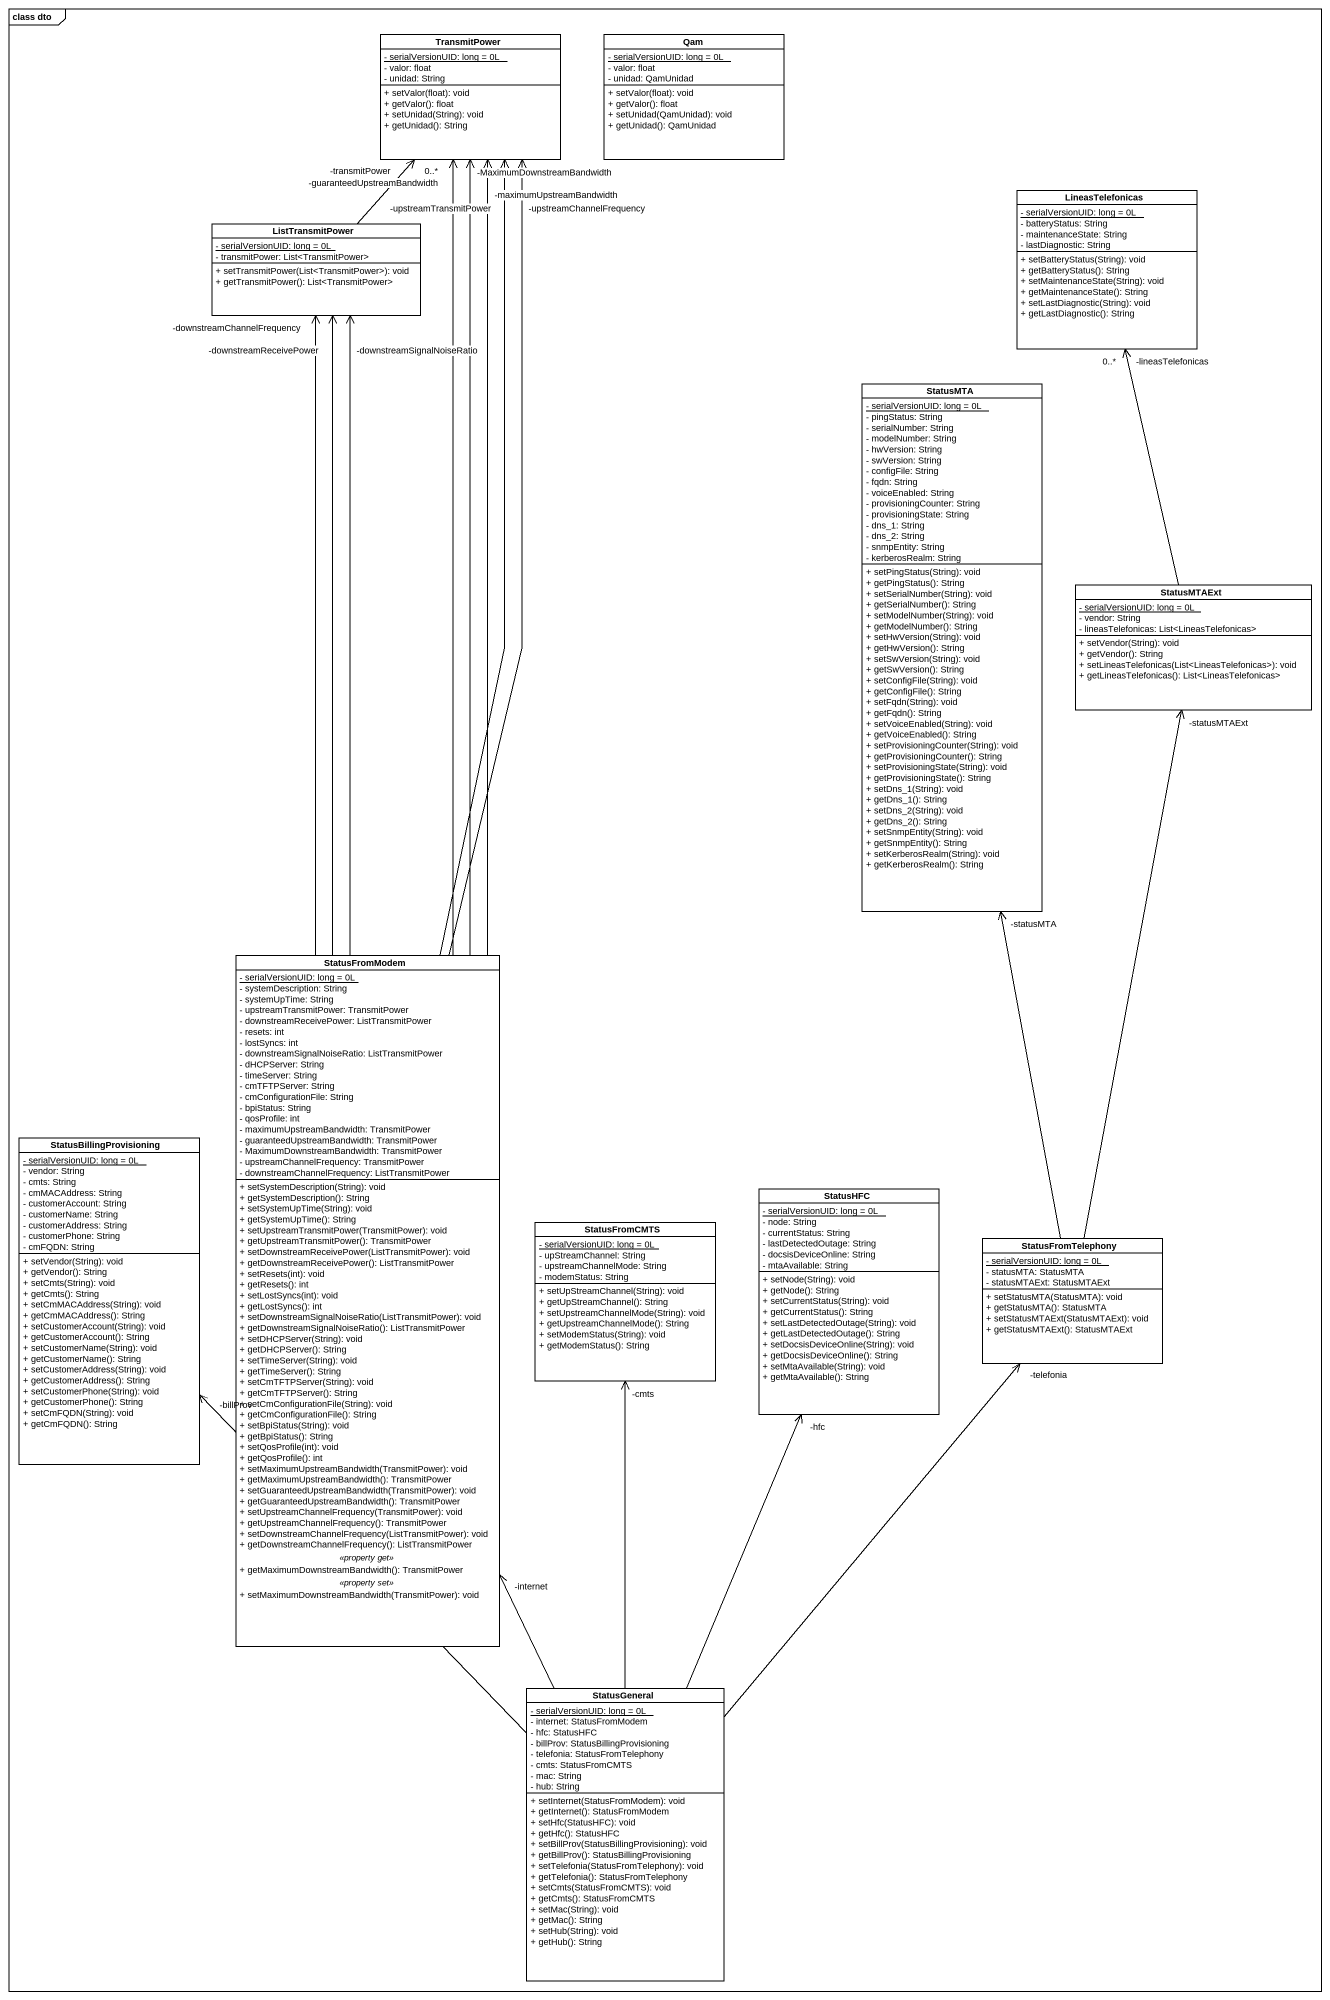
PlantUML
@startuml
mainframe class dto
hide circle
hide empty members
skinparam classAttributeIconSize 0
class TransmitPower {
  {static} - serialVersionUID: long = 0L
  - valor: float
  - unidad: String
  + setValor(float): void
  + getValor(): float
  + setUnidad(String): void
  + getUnidad(): String
}
class Qam {
  {static} - serialVersionUID: long = 0L
  - valor: float
  - unidad: QamUnidad
  + setValor(float): void
  + getValor(): float
  + setUnidad(QamUnidad): void
  + getUnidad(): QamUnidad
}
class ListTransmitPower {
  {static} - serialVersionUID: long = 0L
  - transmitPower: List<TransmitPower>
  + setTransmitPower(List<TransmitPower>): void
  + getTransmitPower(): List<TransmitPower>
}
class LineasTelefonicas {
  {static} - serialVersionUID: long = 0L
  - batteryStatus: String
  - maintenanceState: String
  - lastDiagnostic: String
  + setBatteryStatus(String): void
  + getBatteryStatus(): String
  + setMaintenanceState(String): void
  + getMaintenanceState(): String
  + setLastDiagnostic(String): void
  + getLastDiagnostic(): String
}
class StatusMTA {
  {static} - serialVersionUID: long = 0L
  - pingStatus: String
  - serialNumber: String
  - modelNumber: String
  - hwVersion: String
  - swVersion: String
  - configFile: String
  - fqdn: String
  - voiceEnabled: String
  - provisioningCounter: String
  - provisioningState: String
  - dns_1: String
  - dns_2: String
  - snmpEntity: String
  - kerberosRealm: String
  + setPingStatus(String): void
  + getPingStatus(): String
  + setSerialNumber(String): void
  + getSerialNumber(): String
  + setModelNumber(String): void
  + getModelNumber(): String
  + setHwVersion(String): void
  + getHwVersion(): String
  + setSwVersion(String): void
  + getSwVersion(): String
  + setConfigFile(String): void
  + getConfigFile(): String
  + setFqdn(String): void
  + getFqdn(): String
  + setVoiceEnabled(String): void
  + getVoiceEnabled(): String
  + setProvisioningCounter(String): void
  + getProvisioningCounter(): String
  + setProvisioningState(String): void
  + getProvisioningState(): String
  + setDns_1(String): void
  + getDns_1(): String
  + setDns_2(String): void
  + getDns_2(): String
  + setSnmpEntity(String): void
  + getSnmpEntity(): String
  + setKerberosRealm(String): void
  + getKerberosRealm(): String
}
class StatusMTAExt {
  {static} - serialVersionUID: long = 0L
  - vendor: String
  - lineasTelefonicas: List<LineasTelefonicas>
  + setVendor(String): void
  + getVendor(): String
  + setLineasTelefonicas(List<LineasTelefonicas>): void
  + getLineasTelefonicas(): List<LineasTelefonicas>
}
class StatusFromModem {
  {static} - serialVersionUID: long = 0L
  - systemDescription: String
  - systemUpTime: String
  - upstreamTransmitPower: TransmitPower
  - downstreamReceivePower: ListTransmitPower
  - resets: int
  - lostSyncs: int
  - downstreamSignalNoiseRatio: ListTransmitPower
  - dHCPServer: String
  - timeServer: String
  - cmTFTPServer: String
  - cmConfigurationFile: String
  - bpiStatus: String
  - qosProfile: int
  - maximumUpstreamBandwidth: TransmitPower
  - guaranteedUpstreamBandwidth: TransmitPower
  - MaximumDownstreamBandwidth: TransmitPower
  - upstreamChannelFrequency: TransmitPower
  - downstreamChannelFrequency: ListTransmitPower
  --
  + setSystemDescription(String): void
  + getSystemDescription(): String
  + setSystemUpTime(String): void
  + getSystemUpTime(): String
  + setUpstreamTransmitPower(TransmitPower): void
  + getUpstreamTransmitPower(): TransmitPower
  + setDownstreamReceivePower(ListTransmitPower): void
  + getDownstreamReceivePower(): ListTransmitPower
  + setResets(int): void
  + getResets(): int
  + setLostSyncs(int): void
  + getLostSyncs(): int
  + setDownstreamSignalNoiseRatio(ListTransmitPower): void
  + getDownstreamSignalNoiseRatio(): ListTransmitPower
  + setDHCPServer(String): void
  + getDHCPServer(): String
  + setTimeServer(String): void
  + getTimeServer(): String
  + setCmTFTPServer(String): void
  + getCmTFTPServer(): String
  + setCmConfigurationFile(String): void
  + getCmConfigurationFile(): String
  + setBpiStatus(String): void
  + getBpiStatus(): String
  + setQosProfile(int): void
  + getQosProfile(): int
  + setMaximumUpstreamBandwidth(TransmitPower): void
  + getMaximumUpstreamBandwidth(): TransmitPower
  + setGuaranteedUpstreamBandwidth(TransmitPower): void
  + getGuaranteedUpstreamBandwidth(): TransmitPower
  + setUpstreamChannelFrequency(TransmitPower): void
  + getUpstreamChannelFrequency(): TransmitPower
  + setDownstreamChannelFrequency(ListTransmitPower): void
  + getDownstreamChannelFrequency(): ListTransmitPower
  .. <<property get>> ..
  + getMaximumDownstreamBandwidth(): TransmitPower
  .. <<property set>> ..
  + setMaximumDownstreamBandwidth(TransmitPower): void
}
class StatusBillingProvisioning {
  {static} - serialVersionUID: long = 0L
  - vendor: String
  - cmts: String
  - cmMACAddress: String
  - customerAccount: String
  - customerName: String
  - customerAddress: String
  - customerPhone: String
  - cmFQDN: String
  + setVendor(String): void
  + getVendor(): String
  + setCmts(String): void
  + getCmts(): String
  + setCmMACAddress(String): void
  + getCmMACAddress(): String
  + setCustomerAccount(String): void
  + getCustomerAccount(): String
  + setCustomerName(String): void
  + getCustomerName(): String
  + setCustomerAddress(String): void
  + getCustomerAddress(): String
  + setCustomerPhone(String): void
  + getCustomerPhone(): String
  + setCmFQDN(String): void
  + getCmFQDN(): String
}
class StatusHFC {
  {static} - serialVersionUID: long = 0L
  - node: String
  - currentStatus: String
  - lastDetectedOutage: String
  - docsisDeviceOnline: String
  - mtaAvailable: String
  + setNode(String): void
  + getNode(): String
  + setCurrentStatus(String): void
  + getCurrentStatus(): String
  + setLastDetectedOutage(String): void
  + getLastDetectedOutage(): String
  + setDocsisDeviceOnline(String): void
  + getDocsisDeviceOnline(): String
  + setMtaAvailable(String): void
  + getMtaAvailable(): String
}
class StatusFromCMTS {
  {static} - serialVersionUID: long = 0L
  - upStreamChannel: String
  - upstreamChannelMode: String
  - modemStatus: String
  + setUpStreamChannel(String): void
  + getUpStreamChannel(): String
  + setUpstreamChannelMode(String): void
  + getUpstreamChannelMode(): String
  + setModemStatus(String): void
  + getModemStatus(): String
}
class StatusFromTelephony {
  {static} - serialVersionUID: long = 0L
  - statusMTA: StatusMTA
  - statusMTAExt: StatusMTAExt
  + setStatusMTA(StatusMTA): void
  + getStatusMTA(): StatusMTA
  + setStatusMTAExt(StatusMTAExt): void
  + getStatusMTAExt(): StatusMTAExt
}
class StatusGeneral {
  {static} - serialVersionUID: long = 0L
  - internet: StatusFromModem
  - hfc: StatusHFC
  - billProv: StatusBillingProvisioning
  - telefonia: StatusFromTelephony
  - cmts: StatusFromCMTS
  - mac: String
  - hub: String
  + setInternet(StatusFromModem): void
  + getInternet(): StatusFromModem
  + setHfc(StatusHFC): void
  + getHfc(): StatusHFC
  + setBillProv(StatusBillingProvisioning): void
  + getBillProv(): StatusBillingProvisioning
  + setTelefonia(StatusFromTelephony): void
  + getTelefonia(): StatusFromTelephony
  + setCmts(StatusFromCMTS): void
  + getCmts(): StatusFromCMTS
  + setMac(String): void
  + getMac(): String
  + setHub(String): void
  + getHub(): String
}
ListTransmitPower -up-> "-transmitPower\n0..*" TransmitPower
StatusMTAExt -up-> "-lineasTelefonicas\n0..*" LineasTelefonicas
StatusFromModem -up-> "-guaranteedUpstreamBandwidth" TransmitPower
StatusFromModem -up-> "-MaximumDownstreamBandwidth" TransmitPower
StatusFromModem -up-> "-maximumUpstreamBandwidth" TransmitPower
StatusFromModem -up-> "-upstreamChannelFrequency" TransmitPower
StatusFromModem -up-> "-upstreamTransmitPower" TransmitPower
StatusFromModem -up-> "-downstreamChannelFrequency" ListTransmitPower
StatusFromModem -up-> "-downstreamReceivePower" ListTransmitPower
StatusFromModem -up-> "-downstreamSignalNoiseRatio" ListTransmitPower
StatusFromTelephony -up-> "-statusMTA" StatusMTA
StatusFromTelephony -up-> "-statusMTAExt" StatusMTAExt
StatusGeneral -up-> "-internet" StatusFromModem
StatusGeneral -up-> "-billProv" StatusBillingProvisioning
StatusGeneral -up-> "-hfc" StatusHFC
StatusGeneral -up-> "-cmts" StatusFromCMTS
StatusGeneral -up-> "-telefonia" StatusFromTelephony
@enduml
